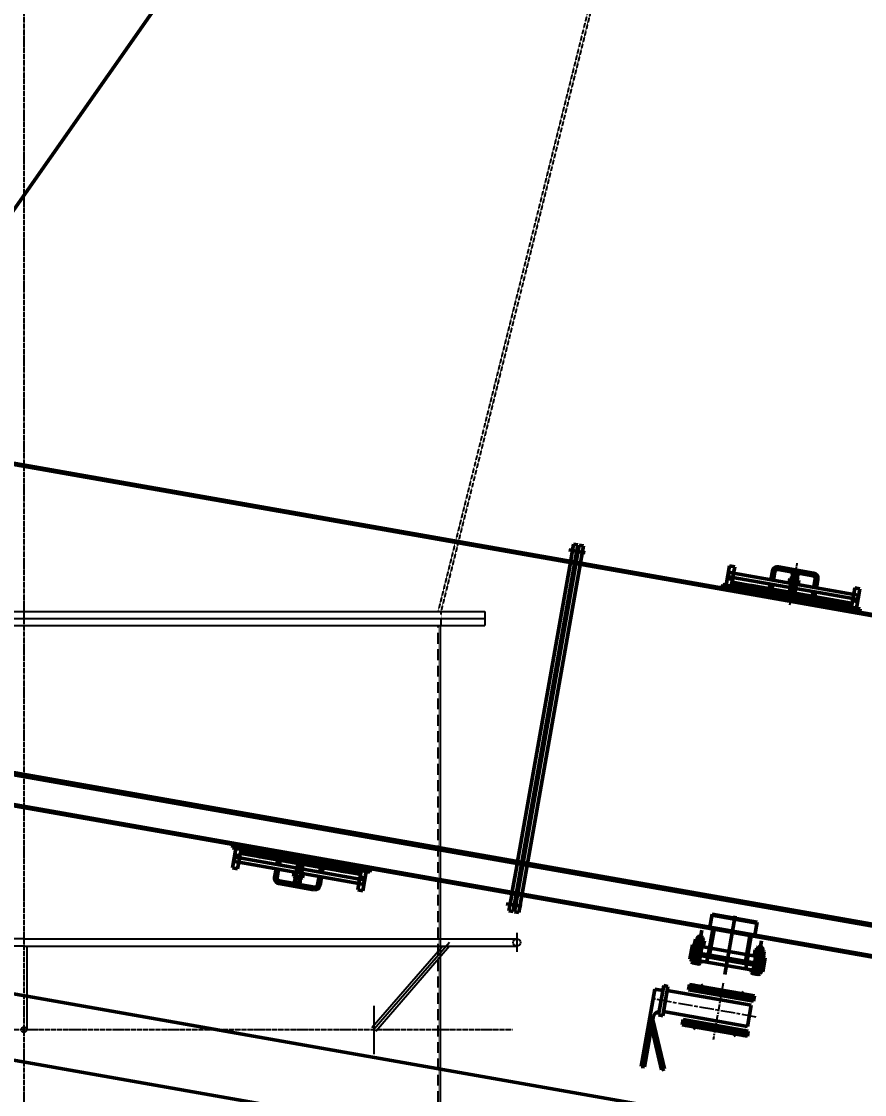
# Model space of a CAD drawing. Header units: millimetres. Extents: x -1263456 to 2767218, y -83310 to 50301.
# Drawn here: x 1090654 to 1092589, y -52704 to -50240 of the extents above; entities that cross this region are included whole.
import ezdxf

# ---------------------------------------------------------------- set-up
doc = ezdxf.new("R2010")
doc.units = ezdxf.units.MM
for name, pattern in [('AM_ISO08W050', [18, 12, -1.5, 3, -1.5]), ('AM_ISO08W050x2', [9, 6, -0.75, 1.5, -0.75]), ('AUSGEZOGEN', [0]), ('DASHED', [0.75, 0.5, -0.25]), ('DOT_CENTER', [14, 12, -1, 0, -1])]:
    doc.linetypes.add(name, pattern=pattern)
doc.layers.get('Defpoints').update_dxf_attribs({"linetype": 'AUSGEZOGEN'})
for name, color, linetype, lineweight in [('1', 2, 'Continuous', 25), ('AM_0', 7, 'Continuous', 50), ('AM_5', 3, 'Continuous', 25), ('AM_7', 4, 'AM_ISO08W050', 25)]:
    doc.layers.add(name, color=color, linetype=linetype, lineweight=lineweight)
doc.layers.add('2', color=7, linetype='Continuous')
doc.styles.get("Standard").update_dxf_attribs({"font": 'ISOCP.SHX', "width": 0.7})
doc.dimstyles.new('AM_ISO$0', dxfattribs={"dimtxt": 3.5, "dimasz": 3.5, "dimexe": 1, "dimexo": 1, "dimgap": 1.5, "dimtad": 1, "dimdsep": 46, "dimtxsty": 'Standard', "dimcen": 0, "dimclrd": 256, "dimclre": 256, "dimclrt": 2, "dimazin": 2, "dimtp": 0.1, "dimtm": 0.1, "dimtfac": 0.71, "dimtmove": 0, "dimatfit": 3, "dimfxl": 1, "dimlwd": -1, "dimlwe": -1, "dimarcsym": 1})

# ---------------------------------------------------------------- blocks, each defined once
blk = doc.blocks.new('*D240')
at = {"layer": 'AM_5', "transparency": 16777216}
for p, q in [((1090659.9, -46860.2), (1090659.9, -49419.7)), ((1096659.9, -70454.3), (1096659.9, -49269.7)), ((1090922.4, -49344.7), (1096397.4, -49344.7))]:
    blk.add_line(p, q, dxfattribs=at)
for points in [[(1090922.4, -49300.9), (1090922.4, -49388.4), (1090659.9, -49344.7)], [(1096397.4, -49300.9), (1096397.4, -49388.4), (1096659.9, -49344.7)]]:
    blk.add_solid(points, dxfattribs=at)
at = {"layer": 'Defpoints', "color": 0, "transparency": 16777216}
for p in [(1090659.9, -46785.2), (1096659.9, -49344.7), (1096659.9, -70529.3, 93.7)]:
    blk.add_point(p, dxfattribs=at)
at = {"layer": 'AM_5', "color": 2, "transparency": 16777216, "insert": (1093659.9, -49100.9), "char_height": 262.5, "attachment_point": 5, "bg_fill": 3, "box_fill_scale": 1.1, "bg_fill_color": 256, "bg_fill_true_color": 13158600, "bg_fill_transparency": 0}
blk.add_mtext('6000', dxfattribs=at)
blk = doc.blocks.new('A$C32cf119a')
at = {"layer": 'AM_0'}
for points in [[(-16.21, 33.93), (-16.21, 32.32), (-17.83, 32.32)], [(16.21, 33.93), (16.21, 32.32), (17.82, 32.32)], [(-16.21, -3.53), (-16.21, -1.92), (-17.83, -1.92)], [(16.21, -3.53), (16.21, -1.92), (17.82, -1.92)]]:
    blk.add_hatch(color=256, dxfattribs=at).paths.add_polyline_path(points)
for p, q in [((27.58, 32.32), (-27.59, 32.32)), ((-27.59, 32.32), (-27.59, 27.9)), ((27.58, 30.11), (-27.59, 30.11)), ((27.58, 27.9), (-27.59, 27.9)), ((-16.21, 33.93), (-17.83, 32.32)), ((-16.21, 32.32), (16.21, 32.32)), ((16.21, 33.93), (17.82, 32.32)), ((27.58, 32.32), (27.58, 27.9)), ((45.05, 27.63), (45.05, 2.77)), ((48.51, 27.63), (45.05, 27.63)), ((48.51, 27.63), (48.51, 2.77)), ((-26.18, 6.22), (-26.18, 24.18)), ((-26.18, 24.18), (45.05, 24.18)), ((55.41, 23.49), (48.51, 23.49)), ((55.41, -42.06), (55.41, 23.49)), ((27.58, 2.5), (-27.59, 2.5)), ((-27.59, -1.92), (-27.59, 2.5)), ((27.58, 0.29), (-27.59, 0.29)), ((-26.18, 6.22), (45.05, 6.22)), ((27.58, -1.92), (27.58, 2.5)), ((45.05, 2.77), (48.51, 2.77)), ((27.58, -1.92), (-27.59, -1.92)), ((-16.21, -3.53), (-17.83, -1.92)), ((16.21, -3.53), (17.82, -1.92)), ((52.65, -1.96), (35.83, -40.78)), ((52.65, -7.91), (38.28, -42.06)), ((52.65, -42.06), (52.65, -0.13)), ((35.83, -40.78), (38.28, -42.06)), ((52.65, -42.06), (55.41, -42.06))]:
    blk.add_line(p, q, dxfattribs=at)
blk.add_arc((44.68, -0.7), 7.99, 355.91061, 61.37463, dxfattribs=at)
at = {"layer": 'AM_7', "linetype": 'AM_ISO08W050x2'}
blk.add_line((0, 38.17), (0, -9.65), dxfattribs=at)
at = {"layer": 'AM_7'}
for p, q in [((-24.48, 33.64), (-24.48, 26.58)), ((24.47, 33.64), (24.47, 26.58)), ((-32.1, 15.2), (57.19, 15.2)), ((-24.48, 3.82), (-24.48, -3.24)), ((24.47, 3.82), (24.47, -3.24))]:
    blk.add_line(p, q, dxfattribs=at)
blk = doc.blocks.new('A$C52475731')
at = {"layer": 'AM_0'}
h = blk.add_hatch(dxfattribs=at)
h.set_pattern_fill('ANSI37', color=256, angle=-10, style=0)
h.set_pattern_definition([(35, (52877.7235, -85971.5623), (-1.82110519, 2.60080774), []), (125, (52877.7235, -85971.5623), (-2.60080774, -1.82110519), [])])
h.paths.add_polyline_path([(5561.6, 8148.9), (5561.1, 8146), (5573.9, 8143.7), (5574.4, 8146.7)])
h = blk.add_hatch(color=256, dxfattribs=at)
h.paths.add_polyline_path([(5599.1, 8142.3), (5594.1, 8143.2), (5593.3, 8138.3)])
h.paths.add_polyline_path([(5604, 8141.5), (5599.1, 8142.3), (5603.1, 8136.5)])
h = blk.add_hatch(color=256, dxfattribs=at)
h.paths.add_polyline_path([(5697.5, 8125), (5692.6, 8125.8), (5691.8, 8120.9)])
h.paths.add_polyline_path([(5702.5, 8124.1), (5697.5, 8125), (5701.6, 8119.2)])
h = blk.add_hatch(color=256, dxfattribs=at)
h.paths.add_polyline_path([(5796, 8107.6), (5801, 8106.7), (5800.1, 8101.8)])
h.paths.add_polyline_path([(5791.1, 8108.5), (5796, 8107.6), (5790.2, 8103.5)])
h = blk.add_hatch(dxfattribs=at)
h.set_pattern_fill('ANSI37', color=256, angle=-10, style=0)
h.set_pattern_definition([(125, (52014.6426, -85819.378), (2.60080774, 1.82110519), []), (35, (52014.6426, -85819.378), (1.82110519, -2.60080774), [])])
h.paths.add_polyline_path([(5832.9, 8098), (5833.5, 8101), (5820.7, 8103.3), (5820.1, 8100.3)])
h = blk.add_hatch(dxfattribs=at)
h.set_pattern_fill('ANSI37', color=256, angle=-2, style=0)
h.set_pattern_definition([(43, (-504764.32, -91541.364), (-2.165344793, 2.322048003), []), (133, (-504764.32, -91541.364), (-2.322048003, -2.165344793), [])])
h.paths.add_polyline_path([(4435.5, 7538.3), (4436, 7541.3), (4448.8, 7539), (4448.3, 7536)])
h = blk.add_hatch(color=256, dxfattribs=at)
h.paths.add_polyline_path([(4472.9, 7531.7), (4468, 7532.6), (4468.9, 7537.5)])
h.paths.add_polyline_path([(4477.8, 7530.8), (4472.9, 7531.7), (4478.7, 7535.8)])
h = blk.add_hatch(color=256, dxfattribs=at)
h.paths.add_polyline_path([(4571.4, 7514.3), (4566.5, 7515.2), (4567.4, 7520.1)])
h.paths.add_polyline_path([(4576.3, 7513.5), (4571.4, 7514.3), (4577.2, 7518.4)])
h = blk.add_hatch(color=256, dxfattribs=at)
h.paths.add_polyline_path([(4669.9, 7497), (4674.8, 7496.1), (4675.7, 7501)])
h.paths.add_polyline_path([(4665, 7497.8), (4669.9, 7497), (4665.8, 7502.8)])
h = blk.add_hatch(dxfattribs=at)
h.set_pattern_fill('ANSI37', color=256, angle=-2, style=0)
h.set_pattern_definition([(133, (-505640.1815, -91510.7783), (2.322048003, 2.165344793), []), (43, (-505640.1815, -91510.7783), (2.165344793, -2.322048003), [])])
h.paths.add_polyline_path([(4707.8, 7493.3), (4707.3, 7490.4), (4694.5, 7492.6), (4695, 7495.6)])
for p, q in [((2737.7, 8632.5, 0.1), (10907.7, 7191.9, 0.1)), ((2738.3, 8635.6, 0.1), (10908.3, 7195, 0.1)), ((5058.8, 7398.9, 0.1), (5207.2, 8240.9, 0.1)), ((5061.9, 7398.3, 0.1), (5210.3, 8240.3, 0.1)), ((5078.7, 7436.1, 0.1), (5220.2, 8238.6, 0.1)), ((5186.1, 8229.4, 0.1), (5212, 8224.8, 0.1)), ((5190.8, 8205.2, 0.1), (5197.4, 8242.6, 0.1)), ((5197.4, 8242.6, 0.1), (5207.2, 8240.9, 0.1)), ((5220.2, 8238.6, 0.1), (5210.3, 8240.3, 0.1)), ((5068, 7508.9, 0.1), (5190.8, 8205.2, 0.1)), ((5203.5, 8226.3, 0.1), (5224, 8222.7, 0.1)), ((5547.3, 8148.4, 0.1), (5555.2, 8192.7, 0.1)), ((5567, 8190.6, 0.1), (5555.2, 8192.7, 0.1)), ((5564.4, 8175.9, 0.1), (5567, 8190.6, 0.1)), ((5653.5, 8180.4, 0.1), (5650, 8160.8, 0.1)), ((5656.5, 8179.9, 0.1), (5653, 8160.2, 0.1)), ((5659.4, 8179.4, 0.1), (5656, 8159.7, 0.1)), ((5696.5, 8179, 0.1), (5666.4, 8184.3, 0.1)), ((5697, 8181.9, 0.1), (5666.9, 8187.2, 0.1)), ((5748.2, 8175.9, 0.1), (5667.4, 8190.2, 0.1)), ((5708.3, 8185.9, 0.1), (5695.1, 8111.1, 0.1)), ((5697.2, 8182.8, 0.1), (5696.2, 8177, 0.1)), ((5697.2, 8182.8, 0.1), (5700.2, 8183.9, 0.1)), ((5715.2, 8181.2, 0.1), (5700.2, 8183.9, 0.1)), ((5702.3, 8181.9, 0.1), (5701.3, 8176.1, 0.1)), ((5712.6, 8180.1, 0.1), (5711.5, 8174.3, 0.1)), ((5717.7, 8179.2, 0.1), (5715.2, 8181.2, 0.1)), ((5717.7, 8179.2, 0.1), (5716.6, 8173.4, 0.1)), ((5549.9, 8163.2, 0.1), (5561.8, 8161.1, 0.1)), ((5553.5, 8177.8, 0.1), (5551.8, 8167.9, 0.1)), ((5562.6, 8166, 0.1), (5551.8, 8167.9, 0.1)), ((5552.5, 8177.9, 0.1), (5564.4, 8175.9, 0.1)), ((5552.5, 8177.9, 0.1), (5564.4, 8175.9, 0.1)), ((5561.8, 8161.1, 0.1), (5559.2, 8146.3, 0.1)), ((5561.6, 8148.9, 0.1), (5562.7, 8154.8, 0.1)), ((5562.6, 8166, 0.1), (5561.8, 8161.1, 0.1)), ((5564.4, 8175.9, 0.1), (5562.6, 8166, 0.1)), ((5838.4, 8117.4, 0.1), (5562.6, 8166, 0.1)), ((5562.7, 8154.8, 0.1), (5594.2, 8149.3, 0.1)), ((5564.4, 8175.9, 0.1), (5840.1, 8127.2, 0.1)), ((5693.7, 8163.2, 0.1), (5692.1, 8154.1, 0.1)), ((5693.7, 8163.2, 0.1), (5695.2, 8163.7, 0.1)), ((5713, 8160.6, 0.1), (5695.2, 8163.7, 0.1)), ((5696.2, 8177, 0.1), (5700.5, 8176.2, 0.1)), ((5698.9, 8162.3, 0.1), (5697.3, 8153.2, 0.1)), ((5700.2, 8174.5, 0.1), (5698.2, 8163.2, 0.1)), ((5701.2, 8174.3, 0.1), (5699.3, 8163, 0.1)), ((5700.2, 8174.5, 0.1), (5700.5, 8176.2, 0.1)), ((5700.2, 8174.5, 0.1), (5712, 8172.4, 0.1)), ((5700.5, 8176.2, 0.1), (5712.3, 8174.1, 0.1)), ((5712.3, 8174.1, 0.1), (5700.5, 8176.2, 0.1)), ((5701.2, 8174.3, 0.1), (5700.5, 8176.2, 0.1)), ((5709.1, 8160.5, 0.1), (5707.5, 8151.4, 0.1)), ((5711, 8172.6, 0.1), (5709, 8161.3, 0.1)), ((5712, 8172.4, 0.1), (5710, 8161.1, 0.1)), ((5711, 8172.6, 0.1), (5712.3, 8174.1, 0.1)), ((5712, 8172.4, 0.1), (5712.3, 8174.1, 0.1)), ((5712.3, 8174.1, 0.1), (5716.6, 8173.4, 0.1)), ((5714.2, 8159.6, 0.1), (5712.6, 8150.5, 0.1)), ((5714.2, 8159.6, 0.1), (5713, 8160.6, 0.1)), ((5747.1, 8170, 0.1), (5717, 8175.3, 0.1)), ((5747.7, 8173, 0.1), (5717.5, 8178.3, 0.1)), ((5748.5, 8143.4, 0.1), (5752, 8163.1, 0.1)), ((5751.5, 8142.9, 0.1), (5755, 8162.6, 0.1)), ((5754.4, 8142.3, 0.1), (5757.9, 8162, 0.1)), ((5858.1, 8085.5, 0.1), (5533.1, 8142.8, 0.1)), ((5573.9, 8143.7, 0.1), (5559.2, 8146.3, 0.1)), ((5561.6, 8148.9, 0.1), (5561.1, 8146, 0.1)), ((5561.6, 8148.9, 0.1), (5574.4, 8146.7, 0.1)), ((5604, 8141.5, 0.1), (5561.6, 8148.9, 0.1)), ((5571.6, 8136, 0.1), (5571, 8132.9, 0.1)), ((5573.9, 8143.7, 0.1), (5572.5, 8135.8, 0.1)), ((5574.4, 8146.7, 0.1), (5573.9, 8143.7, 0.1)), ((5576.4, 8146.3, 0.1), (5575.5, 8141.4, 0.1)), ((5594.1, 8143.2, 0.1), (5593.3, 8138.3, 0.1)), ((5593.3, 8138.3, 0.1), (5599.1, 8142.3, 0.1)), ((5594.2, 8149.3, 0.1), (5595.2, 8149.1, 0.1)), ((5595.2, 8149.1, 0.1), (5605, 8147.4, 0.1)), ((5599.1, 8142.3, 0.1), (5603.1, 8136.5, 0.1)), ((5858.1, 8085.5, 0.1), (5602.1, 8130.6, 0.1)), ((5604, 8141.5, 0.1), (5603.1, 8136.5, 0.1)), ((5833.5, 8101, 0.1), (5604, 8141.5, 0.1)), ((5605, 8147.4, 0.1), (5606, 8147.2, 0.1)), ((5606, 8147.2, 0.1), (5834.5, 8106.9, 0.1)), ((5644.9, 8140.3, 0.1), (5645.4, 8140.2, 0.1)), ((5648.3, 8150.9, 0.1), (5646.4, 8140.1, 0.1)), ((5646.4, 8140.1, 0.1), (5652.3, 8139, 0.1)), ((5651.3, 8150.4, 0.1), (5648.8, 8136.6, 0.1)), ((5654.2, 8149.9, 0.1), (5652.3, 8139, 0.1)), ((5653.8, 8138.8, 0.1), (5653.3, 8138.9, 0.1)), ((5692.1, 8154.1, 0.1), (5693.4, 8153.1, 0.1)), ((5696.3, 8152.6, 0.1), (5692.9, 8133, 0.1)), ((5692.9, 8133, 0.1), (5704.7, 8130.9, 0.1)), ((5693.7, 8131.7, 0.1), (5692.9, 8133, 0.1)), ((5711.1, 8150, 0.1), (5693.4, 8153.1, 0.1)), ((5697.4, 8152.4, 0.1), (5693.7, 8131.7, 0.1)), ((5693.7, 8131.7, 0.1), (5703.4, 8130, 0.1)), ((5695.8, 8152.7, 0.1), (5694.1, 8142.8, 0.1)), ((5707.1, 8150.7, 0.1), (5703.4, 8130, 0.1)), ((5704.7, 8130.9, 0.1), (5703.4, 8130, 0.1)), ((5708.1, 8150.5, 0.1), (5704.7, 8130.9, 0.1)), ((5708.6, 8150.4, 0.1), (5706.9, 8140.6, 0.1)), ((5712.6, 8150.5, 0.1), (5711.1, 8150, 0.1)), ((5744.9, 8122.7, 0.1), (5746.8, 8133.5, 0.1)), ((5747.4, 8119.7, 0.1), (5749.7, 8133, 0.1)), ((5750.8, 8121.7, 0.1), (5752.7, 8132.5, 0.1)), ((5842.7, 8142, 0.1), (5854.5, 8139.9, 0.1)), ((5846.7, 8095.6, 0.1), (5854.5, 8139.9, 0.1)), ((5692.6, 8125.8, 0.1), (5691.8, 8120.9, 0.1)), ((5691.8, 8120.9, 0.1), (5697.5, 8125, 0.1)), ((5697.5, 8125, 0.1), (5701.6, 8119.2, 0.1)), ((5702.5, 8124.1, 0.1), (5701.6, 8119.2, 0.1)), ((5743.4, 8123, 0.1), (5743.9, 8122.9, 0.1)), ((5744.9, 8122.7, 0.1), (5750.8, 8121.7, 0.1)), ((5750.8, 8121.7, 0.1), (5744.9, 8122.7, 0.1)), ((5752.3, 8121.4, 0.1), (5751.8, 8121.5, 0.1)), ((5791.1, 8108.5, 0.1), (5790.2, 8103.5, 0.1)), ((5796, 8107.6, 0.1), (5790.2, 8103.5, 0.1)), ((5792.1, 8114.4, 0.1), (5791.2, 8114.5, 0.1)), ((5792.1, 8114.4, 0.1), (5791.2, 8114.5, 0.1)), ((5802, 8112.6, 0.1), (5792.1, 8114.4, 0.1)), ((5802, 8112.6, 0.1), (5792.1, 8114.4, 0.1)), ((5800.1, 8101.8, 0.1), (5796, 8107.6, 0.1)), ((5801, 8106.7, 0.1), (5800.1, 8101.8, 0.1)), ((5803, 8112.5, 0.1), (5802, 8112.6, 0.1)), ((5803, 8112.5, 0.1), (5802, 8112.6, 0.1)), ((5834.5, 8106.9, 0.1), (5833.5, 8101, 0.1)), ((5834.9, 8097.7, 0.1), (5837.5, 8112.5, 0.1)), ((5837.5, 8112.5, 0.1), (5838.4, 8117.4, 0.1)), ((5840.1, 8127.2, 0.1), (5838.4, 8117.4, 0.1)), ((5849.2, 8115.5, 0.1), (5838.4, 8117.4, 0.1)), ((5840.1, 8127.2, 0.1), (5851.9, 8125.2, 0.1)), ((5850.9, 8125.3, 0.1), (5849.2, 8115.5, 0.1)), ((5817.8, 8098.7, 0.1), (5818.7, 8103.6, 0.1)), ((5820.1, 8100.3, 0.1), (5818.7, 8092.4, 0.1)), ((5819.7, 8092.2, 0.1), (5819.2, 8089.1, 0.1)), ((5820.7, 8103.3, 0.1), (5820.1, 8100.3, 0.1)), ((5854.6, 8094.2, 0.1), (5820.1, 8100.3, 0.1)), ((5833.5, 8101, 0.1), (5820.7, 8103.3, 0.1)), ((5833.5, 8101, 0.1), (5832.9, 8098, 0.1)), ((5853.2, 8086.3, 0.1), (5854.6, 8094.2, 0.1)), ((10785.8, 6500.7, 0.1), (2615.8, 7941.3, 0.1)), ((10786.7, 6505.6, 0.1), (2616.7, 7946.2, 0.1)), ((10875.4, 5982.3, 0.1), (0, 7899.9, 0.1)), ((2604.2, 7875.6, 0.1), (10774.3, 6435, 0.1)), ((10631.6, 5873, 0.1), (3.4, 7747, 0.1)), ((3494.7, 7715.4, 0.1), (10773.7, 6431.9, 0.1)), ((4735.8, 7496.5, 0.1), (4410.8, 7553.8, 0.1)), ((4422.2, 7543.7, 0.1), (4414.4, 7499.4, 0.1)), ((4431.4, 7526.8, 0.1), (4434.1, 7541.6, 0.1)), ((4448.8, 7539, 0.1), (4434.1, 7541.6, 0.1)), ((4435.5, 7538.3, 0.1), (4436, 7541.3, 0.1)), ((4448.3, 7536, 0.1), (4448.8, 7539, 0.1)), ((4448.8, 7539, 0.1), (4450.2, 7546.9, 0.1)), ((4449.2, 7547, 0.1), (4449.8, 7550.1, 0.1)), ((4449.2, 7547, 0.1), (4449.8, 7550.1, 0.1)), ((4450.3, 7535.7, 0.1), (4451.1, 7540.6, 0.1)), ((4479.8, 7541.7, 0.1), (4469.9, 7543.4, 0.1)), ((4479.8, 7541.7, 0.1), (4469.9, 7543.4, 0.1)), ((4735.8, 7496.5, 0.1), (4479.8, 7541.7, 0.1)), ((4735.8, 7496.5, 0.1), (4479.8, 7541.7, 0.1)), ((4417, 7514.1, 0.1), (4428.8, 7512.1, 0.1)), ((4417, 7514.1, 0.1), (4428.8, 7512.1, 0.1)), ((4418, 7514, 0.1), (4419.7, 7523.8, 0.1)), ((4419.6, 7528.9, 0.1), (4431.4, 7526.8, 0.1)), ((4430.6, 7521.9, 0.1), (4419.7, 7523.8, 0.1)), ((4428.8, 7512.1, 0.1), (4430.6, 7521.9, 0.1)), ((4430.6, 7521.9, 0.1), (4431.4, 7526.8, 0.1)), ((4706.3, 7473.3, 0.1), (4430.6, 7521.9, 0.1)), ((4435.5, 7538.3, 0.1), (4434.5, 7532.4, 0.1)), ((4434.5, 7532.4, 0.1), (4466, 7526.8, 0.1)), ((4435.5, 7538.3, 0.1), (4448.3, 7536, 0.1)), ((4477.8, 7530.8, 0.1), (4435.5, 7538.3, 0.1)), ((4466, 7526.8, 0.1), (4467, 7526.7, 0.1)), ((4467, 7526.7, 0.1), (4476.8, 7524.9, 0.1)), ((4468, 7532.6, 0.1), (4468.9, 7537.5, 0.1)), ((4468.9, 7537.5, 0.1), (4472.9, 7531.7, 0.1)), ((4472.9, 7531.7, 0.1), (4478.7, 7535.8, 0.1)), ((4476.8, 7524.9, 0.1), (4477.8, 7524.7, 0.1)), ((4477.8, 7530.8, 0.1), (4478.7, 7535.8, 0.1)), ((4707.3, 7490.4, 0.1), (4477.8, 7530.8, 0.1)), ((4477.8, 7524.7, 0.1), (4706.3, 7484.5, 0.1)), ((4516.3, 7506.8, 0.1), (4518.2, 7517.6, 0.1)), ((4516.7, 7517.9, 0.1), (4517.2, 7517.8, 0.1)), ((4518.2, 7517.6, 0.1), (4524.1, 7516.6, 0.1)), ((4519.2, 7506.3, 0.1), (4521.6, 7520, 0.1)), ((4522.2, 7505.8, 0.1), (4524.1, 7516.6, 0.1)), ((4525.6, 7516.3, 0.1), (4525.1, 7516.4, 0.1)), ((4566.5, 7515.2, 0.1), (4567.4, 7520.1, 0.1)), ((4567.4, 7520.1, 0.1), (4571.4, 7514.3, 0.1)), ((4571.4, 7514.3, 0.1), (4577.2, 7518.4, 0.1)), ((4576.3, 7513.5, 0.1), (4577.2, 7518.4, 0.1)), ((4426.2, 7497.3, 0.1), (4414.4, 7499.4, 0.1)), ((4428.8, 7512.1, 0.1), (4426.2, 7497.3, 0.1)), ((4428.8, 7512.1, 0.1), (4704.6, 7463.4, 0.1)), ((4511.1, 7477.3, 0.1), (4514.5, 7496.9, 0.1)), ((4514, 7476.7, 0.1), (4517.5, 7496.4, 0.1)), ((4517, 7476.2, 0.1), (4520.4, 7495.9, 0.1)), ((4560.3, 7488.9, 0.1), (4562.1, 7498.7, 0.1)), ((4560.8, 7488.8, 0.1), (4564.3, 7508.4, 0.1)), ((4561.9, 7488.6, 0.1), (4565.5, 7509.3, 0.1)), ((4565.5, 7509.3, 0.1), (4564.3, 7508.4, 0.1)), ((4564.3, 7508.4, 0.1), (4576.1, 7506.3, 0.1)), ((4565.5, 7509.3, 0.1), (4575.2, 7507.6, 0.1)), ((4571.6, 7486.9, 0.1), (4575.2, 7507.6, 0.1)), ((4572.6, 7486.7, 0.1), (4576.1, 7506.3, 0.1)), ((4573.1, 7486.6, 0.1), (4574.9, 7496.5, 0.1)), ((4576.1, 7506.3, 0.1), (4575.2, 7507.6, 0.1)), ((4616.7, 7500.3, 0.1), (4614.7, 7489.4, 0.1)), ((4615.2, 7500.5, 0.1), (4615.7, 7500.4, 0.1)), ((4616.7, 7500.3, 0.1), (4622.6, 7499.2, 0.1)), ((4622.6, 7499.2, 0.1), (4616.7, 7500.3, 0.1)), ((4620, 7502.2, 0.1), (4617.7, 7488.9, 0.1)), ((4622.6, 7499.2, 0.1), (4620.6, 7488.4, 0.1)), ((4624, 7499, 0.1), (4623.5, 7499, 0.1)), ((4663.9, 7491.9, 0.1), (4662.9, 7492.1, 0.1)), ((4663.9, 7491.9, 0.1), (4662.9, 7492.1, 0.1)), ((4673.8, 7490.2, 0.1), (4663.9, 7491.9, 0.1)), ((4673.8, 7490.2, 0.1), (4663.9, 7491.9, 0.1)), ((4665, 7497.8, 0.1), (4665.8, 7502.8, 0.1)), ((4669.9, 7497, 0.1), (4665.8, 7502.8, 0.1)), ((4675.7, 7501, 0.1), (4669.9, 7497, 0.1)), ((4674.8, 7490, 0.1), (4673.8, 7490.2, 0.1)), ((4674.8, 7490, 0.1), (4673.8, 7490.2, 0.1)), ((4674.8, 7496.1, 0.1), (4675.7, 7501, 0.1)), ((4693.4, 7497.9, 0.1), (4692.5, 7493, 0.1)), ((4694.5, 7492.6, 0.1), (4695, 7495.6, 0.1)), ((4707.3, 7490.4, 0.1), (4694.5, 7492.6, 0.1)), ((4695, 7495.6, 0.1), (4696.4, 7503.5, 0.1)), ((4729.5, 7489.5, 0.1), (4695, 7495.6, 0.1)), ((4697.4, 7503.3, 0.1), (4697.9, 7506.4, 0.1)), ((4697.4, 7503.3, 0.1), (4697.9, 7506.3, 0.1)), ((4706.3, 7484.5, 0.1), (4707.3, 7490.4, 0.1)), ((4709.8, 7493, 0.1), (4707.2, 7478.2, 0.1)), ((4707.3, 7490.4, 0.1), (4707.8, 7493.3, 0.1)), ((4721.6, 7490.9, 0.1), (4713.8, 7446.6, 0.1)), ((4730.9, 7497.4, 0.1), (4729.5, 7489.5, 0.1)), ((5055.9, 7440.1, 0.1), (5068.5, 7511.8, 0.1)), ((4551.4, 7461, 0.1), (4521.3, 7466.3, 0.1)), ((4552, 7463.9, 0.1), (4521.8, 7469.3, 0.1)), ((4551.3, 7460.1, 0.1), (4552.3, 7465.9, 0.1)), ((4552.3, 7465.9, 0.1), (4556.6, 7465.2, 0.1)), ((4554.7, 7479.7, 0.1), (4556.3, 7488.8, 0.1)), ((4554.7, 7479.7, 0.1), (4556, 7478.7, 0.1)), ((4573.7, 7475.5, 0.1), (4556, 7478.7, 0.1)), ((4556.3, 7488.8, 0.1), (4557.9, 7489.3, 0.1)), ((4556.4, 7459.2, 0.1), (4557.4, 7465, 0.1)), ((4556.9, 7466.9, 0.1), (4556.6, 7465.2, 0.1)), ((4558, 7466.7, 0.1), (4556.6, 7465.2, 0.1)), ((4556.6, 7465.2, 0.1), (4568.5, 7463.1, 0.1)), ((4568.5, 7463.1, 0.1), (4556.6, 7465.2, 0.1)), ((4556.9, 7466.9, 0.1), (4558.9, 7478.1, 0.1)), ((4556.9, 7466.9, 0.1), (4568.8, 7464.8, 0.1)), ((4575.6, 7486.2, 0.1), (4557.9, 7489.3, 0.1)), ((4558, 7466.7, 0.1), (4560, 7478, 0.1)), ((4559.9, 7478.8, 0.1), (4561.5, 7487.9, 0.1)), ((4567.7, 7465, 0.1), (4569.7, 7476.3, 0.1)), ((4567.7, 7465, 0.1), (4568.5, 7463.1, 0.1)), ((4568.8, 7464.8, 0.1), (4568.5, 7463.1, 0.1)), ((4568.8, 7464.8, 0.1), (4570.8, 7476.1, 0.1)), ((4570.1, 7477, 0.1), (4571.7, 7486, 0.1)), ((4575.2, 7476.1, 0.1), (4573.7, 7475.5, 0.1)), ((4575.2, 7476.1, 0.1), (4576.8, 7485.1, 0.1)), ((4576.8, 7485.1, 0.1), (4575.6, 7486.2, 0.1)), ((4613, 7479.6, 0.1), (4609.5, 7459.9, 0.1)), ((4616, 7479.1, 0.1), (4612.5, 7459.4, 0.1)), ((4618.9, 7478.5, 0.1), (4615.4, 7458.8, 0.1)), ((4704.6, 7463.4, 0.1), (4706.3, 7473.3, 0.1)), ((4707.2, 7478.2, 0.1), (4706.3, 7473.3, 0.1)), ((4717.2, 7471.4, 0.1), (4706.3, 7473.3, 0.1)), ((4715.4, 7461.5, 0.1), (4717.2, 7471.4, 0.1)), ((4601.5, 7449.1, 0.1), (4520.8, 7463.3, 0.1)), ((4551.3, 7460.1, 0.1), (4553.7, 7458.1, 0.1)), ((4568.8, 7455.4, 0.1), (4553.7, 7458.1, 0.1)), ((4566.6, 7457.4, 0.1), (4567.7, 7463.2, 0.1)), ((4568.5, 7463.1, 0.1), (4572.8, 7462.3, 0.1)), ((4571.8, 7456.5, 0.1), (4568.8, 7455.4, 0.1)), ((4571.8, 7456.5, 0.1), (4572.8, 7462.3, 0.1)), ((4602.1, 7452.1, 0.1), (4571.9, 7457.4, 0.1)), ((4602.6, 7455, 0.1), (4572.4, 7460.3, 0.1)), ((4702, 7448.7, 0.1), (4713.8, 7446.6, 0.1)), ((4704.6, 7463.4, 0.1), (4716.4, 7461.3, 0.1)), ((5042.9, 7417, 0.1), (5068.7, 7412.5, 0.1)), ((5048.9, 7400.6, 0.1), (5055.4, 7437.2, 0.1)), ((5071.7, 7396.6, 0.1), (5078.7, 7436.1, 0.1)), ((5048.9, 7400.6, 0.1), (5058.8, 7398.9, 0.1)), ((5059.8, 7414.1, 0.1), (5078.6, 7410.7, 0.1)), ((5071.7, 7396.6, 0.1), (5061.9, 7398.3, 0.1)), ((5510, 7363.1, 0.1), (5515.2, 7392.6, 0.1)), ((5515.2, 7392.6, 0.1), (5618.4, 7374.4, 0.1)), ((5514.9, 7390.7, 0.1), (5618.1, 7372.5, 0.1)), ((5567.8, 7389.2, 0.1), (5544, 7254.2, 0.1)), ((5613.2, 7344.9, 0.1), (5618.4, 7374.4, 0.1)), ((5477, 7276, 0.1), (5491.2, 7356.1, 0.1)), ((5482.4, 7335, 0.1), (5483.7, 7342.2, 0.1)), ((5482.5, 7341.3, 0.1), (5483.7, 7342.2, 0.1)), ((5493.4, 7340.5, 0.1), (5483.7, 7342.2, 0.1)), ((5509.4, 7299.1, 0.1), (5520.4, 7361.3, 0.1)), ((5517, 7358.8, 0.1), (5509.4, 7315.3, 0.1)), ((5516.6, 7361.9, 0.1), (5516, 7358.9, 0.1)), ((5517.5, 7361.8, 0.1), (5517.1, 7359.3, 0.1)), ((5591.9, 7284.5, 0.1), (5602.8, 7346.7, 0.1)), ((5605.1, 7343.2, 0.1), (5597.5, 7299.8, 0.1)), ((5605.7, 7346.2, 0.1), (5605.2, 7343.4, 0.1)), ((5606.7, 7346.1, 0.1), (5606.1, 7343.1, 0.1)), ((5470, 7322.3, 0.1), (5464.2, 7289.8, 0.1)), ((5470, 7322.3, 0.1), (5553.4, 7307.6, 0.1)), ((5472.1, 7288.4, 0.1), (5477.8, 7320.9, 0.1)), ((5473.2, 7323.6, 0.1), (5472.9, 7321.8, 0.1)), ((5472.9, 7321.8, 0.1), (5478.8, 7320.7, 0.1)), ((5473.2, 7323.6, 0.1), (5473.9, 7324.1, 0.1)), ((5479.2, 7322.6, 0.1), (5473.2, 7323.6, 0.1)), ((5473.4, 7289.9, 0.1), (5479.3, 7323.2, 0.1)), ((5476.3, 7323.7, 0.1), (5473.9, 7324.1, 0.1)), ((5474.5, 7289.8, 0.1), (5480.3, 7323, 0.1)), ((5475.1, 7324.7, 0.1), (5476.9, 7335.2, 0.1)), ((5475.1, 7324.7, 0.1), (5476.3, 7323.7, 0.1)), ((5494, 7320.6, 0.1), (5476.3, 7323.7, 0.1)), ((5476.9, 7335.2, 0.1), (5478.4, 7335.7, 0.1)), ((5496.1, 7332.6, 0.1), (5478.4, 7335.7, 0.1)), ((5480.2, 7323.8, 0.1), (5482, 7334.3, 0.1)), ((5481.4, 7335.2, 0.1), (5482.5, 7341.3, 0.1)), ((5494.3, 7339.2, 0.1), (5482.5, 7341.3, 0.1)), ((5484.2, 7288, 0.1), (5490, 7321.3, 0.1)), ((5485.2, 7287.9, 0.1), (5491.1, 7321.1, 0.1)), ((5485.9, 7286, 0.1), (5491.6, 7318.5, 0.1)), ((5492.4, 7336.1, 0.1), (5486.8, 7304.1, 0.1)), ((5490.4, 7322, 0.1), (5492.3, 7332.5, 0.1)), ((5490.6, 7318.6, 0.1), (5496.5, 7317.6, 0.1)), ((5496.9, 7319.5, 0.1), (5491, 7320.5, 0.1)), ((5492.1, 7333.3, 0.1), (5493.4, 7340.5, 0.1)), ((5493.2, 7333.1, 0.1), (5494.3, 7339.2, 0.1)), ((5493.4, 7340.5, 0.1), (5494.3, 7339.2, 0.1)), ((5495.5, 7321.1, 0.1), (5494, 7320.6, 0.1)), ((5496.4, 7320.2, 0.1), (5494, 7320.6, 0.1)), ((5495.5, 7321.1, 0.1), (5497.4, 7331.6, 0.1)), ((5497.4, 7331.6, 0.1), (5496.1, 7332.6, 0.1)), ((5496.9, 7319.5, 0.1), (5496.4, 7320.2, 0.1)), ((5496.5, 7317.6, 0.1), (5496.9, 7319.5, 0.1)), ((5614.4, 7251.7, 0.1), (5628.5, 7331.9, 0.1)), ((5618.8, 7311, 0.1), (5619.8, 7317.1, 0.1)), ((5619.8, 7310.8, 0.1), (5621.1, 7318, 0.1)), ((5621.1, 7318, 0.1), (5619.8, 7317.1, 0.1)), ((5619.8, 7317.1, 0.1), (5631.7, 7315, 0.1)), ((5619.9, 7283.1, 0.1), (5627.3, 7324.7, 0.1)), ((5621.1, 7318, 0.1), (5630.8, 7316.3, 0.1)), ((5466.3, 7301.6, 0.1), (5474.2, 7300.2, 0.1)), ((5467.2, 7306.5, 0.1), (5475.1, 7305.1, 0.1)), ((5488, 7297.8, 0.1), (5549.8, 7286.9, 0.1)), ((5488.8, 7302.7, 0.1), (5550.6, 7291.8, 0.1)), ((5509, 7315.4, 0.1), (5503.2, 7282.9, 0.1)), ((5509.4, 7315.3, 0.1), (5506.6, 7299.6, 0.1)), ((5636.9, 7292.9, 0.1), (5553.4, 7307.6, 0.1)), ((5597.9, 7299.7, 0.1), (5592.2, 7267.2, 0.1)), ((5597.5, 7299.8, 0.1), (5594.7, 7284, 0.1)), ((5609.5, 7264.2, 0.1), (5615.2, 7296.7, 0.1)), ((5610.3, 7297.5, 0.1), (5610.6, 7299.4, 0.1)), ((5616.2, 7296.5, 0.1), (5610.3, 7297.5, 0.1)), ((5610.6, 7299.4, 0.1), (5611.3, 7299.9, 0.1)), ((5610.6, 7299.4, 0.1), (5616.5, 7298.4, 0.1)), ((5610.8, 7265.7, 0.1), (5616.6, 7299, 0.1)), ((5611.3, 7299.9, 0.1), (5613.7, 7299.5, 0.1)), ((5611.8, 7265.5, 0.1), (5617.7, 7298.8, 0.1)), ((5612.4, 7300.5, 0.1), (5614.3, 7310.9, 0.1)), ((5612.4, 7300.5, 0.1), (5613.7, 7299.5, 0.1)), ((5613.7, 7299.5, 0.1), (5631.4, 7296.4, 0.1)), ((5614.3, 7310.9, 0.1), (5615.8, 7311.5, 0.1)), ((5620.5, 7313.5, 0.1), (5614.8, 7281.5, 0.1)), ((5615.8, 7311.5, 0.1), (5633.5, 7308.4, 0.1)), ((5617.6, 7299.6, 0.1), (5619.4, 7310, 0.1)), ((5621.5, 7263.8, 0.1), (5627.4, 7297.1, 0.1)), ((5622.6, 7263.6, 0.1), (5628.5, 7296.9, 0.1)), ((5623.3, 7261.7, 0.1), (5629, 7294.2, 0.1)), ((5627.8, 7297.8, 0.1), (5629.6, 7308.2, 0.1)), ((5633.9, 7293.4, 0.1), (5628, 7294.4, 0.1)), ((5628.4, 7296.3, 0.1), (5634.3, 7295.2, 0.1)), ((5629.5, 7309.1, 0.1), (5630.8, 7316.3, 0.1)), ((5630.6, 7308.9, 0.1), (5631.7, 7315, 0.1)), ((5631.7, 7315, 0.1), (5630.8, 7316.3, 0.1)), ((5636.9, 7292.9, 0.1), (5631.2, 7260.4, 0.1)), ((5632.9, 7296.9, 0.1), (5631.4, 7296.4, 0.1)), ((5631.4, 7296.4, 0.1), (5633.8, 7295.9, 0.1)), ((5632.9, 7296.9, 0.1), (5634.8, 7307.3, 0.1)), ((5634.8, 7307.3, 0.1), (5633.5, 7308.4, 0.1)), ((5634.3, 7295.2, 0.1), (5633.8, 7295.9, 0.1)), ((5634.3, 7295.2, 0.1), (5633.9, 7293.4, 0.1)), ((5464.2, 7289.8, 0.1), (5547.7, 7275.1, 0.1)), ((5467.7, 7283.2, 0.1), (5468.8, 7289, 0.1)), ((5467.7, 7283.2, 0.1), (5470.2, 7281.1, 0.1)), ((5473.1, 7288.2, 0.1), (5468.8, 7289, 0.1)), ((5470.2, 7281.1, 0.1), (5485.2, 7278.5, 0.1)), ((5472.9, 7282.3, 0.1), (5473.9, 7288.1, 0.1)), ((5473.4, 7289.9, 0.1), (5473.1, 7288.2, 0.1)), ((5474.5, 7289.8, 0.1), (5473.1, 7288.2, 0.1)), ((5484.9, 7286.1, 0.1), (5473.1, 7288.2, 0.1)), ((5473.1, 7288.2, 0.1), (5484.9, 7286.1, 0.1)), ((5485.2, 7287.9, 0.1), (5473.4, 7289.9, 0.1)), ((5483.1, 7280.5, 0.1), (5484.1, 7286.3, 0.1)), ((5484.2, 7288, 0.1), (5484.9, 7286.1, 0.1)), ((5485.2, 7287.9, 0.1), (5484.9, 7286.1, 0.1)), ((5489.2, 7285.4, 0.1), (5484.9, 7286.1, 0.1)), ((5488.2, 7279.6, 0.1), (5485.2, 7278.5, 0.1)), ((5488.2, 7279.6, 0.1), (5489.2, 7285.4, 0.1)), ((5631.2, 7260.4, 0.1), (5547.7, 7275.1, 0.1)), ((5611.6, 7276, 0.1), (5549.8, 7286.9, 0.1)), ((5612.4, 7280.9, 0.1), (5550.6, 7291.8, 0.1)), ((5611.8, 7262.5, 0.1), (5632.1, 7276.7, 0.1)), ((5614.8, 7279.7, 0.1), (5629, 7259.5, 0.1)), ((5633.2, 7272.2, 0.1), (5625.4, 7273.6, 0.1)), ((5634.1, 7277.1, 0.1), (5626.2, 7278.5, 0.1)), ((5605.1, 7258.9, 0.1), (5606.1, 7264.8, 0.1)), ((5605.1, 7258.9, 0.1), (5607.5, 7256.9, 0.1)), ((5606.1, 7264.8, 0.1), (5610.5, 7264, 0.1)), ((5606.1, 7264.8, 0.1), (5610.5, 7264, 0.1)), ((5622.6, 7254.2, 0.1), (5607.5, 7256.9, 0.1)), ((5610.2, 7258, 0.1), (5611.3, 7263.9, 0.1)), ((5610.8, 7265.7, 0.1), (5610.5, 7264, 0.1)), ((5611.8, 7265.5, 0.1), (5610.5, 7264, 0.1)), ((5610.5, 7264, 0.1), (5622.3, 7261.9, 0.1)), ((5622.3, 7261.9, 0.1), (5610.5, 7264, 0.1)), ((5610.5, 7264, 0.1), (5622.3, 7261.9, 0.1)), ((5622.3, 7261.9, 0.1), (5610.5, 7264, 0.1)), ((5610.8, 7265.7, 0.1), (5622.6, 7263.6, 0.1)), ((5620.5, 7256.2, 0.1), (5621.5, 7262.1, 0.1)), ((5621.5, 7263.8, 0.1), (5622.3, 7261.9, 0.1)), ((5622.6, 7263.6, 0.1), (5622.3, 7261.9, 0.1)), ((5622.3, 7261.9, 0.1), (5626.6, 7261.2, 0.1)), ((5622.3, 7261.9, 0.1), (5626.6, 7261.2, 0.1)), ((5625.6, 7255.3, 0.1), (5622.6, 7254.2, 0.1)), ((5625.6, 7255.3, 0.1), (5626.6, 7261.2, 0.1))]:
    blk.add_line(p, q, dxfattribs=at)
at = {"layer": 'AM_0', "elevation": 0.1}
for points in [[(5592.2, 8132.4), (5538.1, 8141.9), (5539.5, 8149.8)], [(5539.5, 8149.8), (5559.2, 8146.3)], [(5574.4, 8146.7), (5594.1, 8143.2)], [(5575.5, 8141.4), (5817.8, 8098.7)], [(5602.1, 8130.6), (5592.2, 8132.4)], [(5853.2, 8086.3), (5602.1, 8130.6)], [(5604, 8141.5), (5833.5, 8101)], [(5695.6, 8142.6), (5694.6, 8142.7)], [(5705.4, 8140.8), (5695.6, 8142.6)], [(5706.4, 8140.7), (5705.4, 8140.8)], [(5840.1, 8127.2), (5842.7, 8142)], [(5837.5, 8112.5), (5849.3, 8110.4)], [(5840.1, 8127.2), (5851.9, 8125.2)], [(4469.9, 7543.4), (4415.7, 7553), (4414.4, 7545.1)], [(4414.4, 7545.1), (4434.1, 7541.6)], [(4451.1, 7540.6), (4693.4, 7497.9)], [(4479.8, 7541.7), (4469.9, 7543.4)], [(4730.9, 7497.4), (4479.8, 7541.7)], [(4448.3, 7536), (4468, 7532.6)], [(4477.8, 7530.8), (4707.3, 7490.4)], [(4563.5, 7498.5), (4562.5, 7498.6)], [(4573.4, 7496.7), (4563.5, 7498.5)], [(4574.4, 7496.6), (4573.4, 7496.7)], [(4707.2, 7478.2), (4719, 7476.1)], [(4704.6, 7463.4), (4702, 7448.7)], [(4704.6, 7463.4), (4716.4, 7461.3)]]:
    blk.add_lwpolyline(points, dxfattribs=at)
at = {"layer": 'AM_0'}
blk.add_circle((5621.9, 7269.6, 0.1), 8.75, dxfattribs=at)
for centre, radius, start, end in [((5665.3, 8178.4, 0.1), 12, 80, 170), ((5665.3, 8178.4, 0.1), 9, 80, 170), ((5665.3, 8178.4, 0.1), 6, 80, 170), ((5699.1, 8178.6, 0.1), 4.59, 45.5531, 105.5531), ((5704.6, 8164.9, 0.1), 17.2, 62.3875, 97.6125), ((5714.5, 8175.9, 0.1), 4.59, 54.4469, 114.4469), ((5695.6, 8159, 0.1), 4.6, 45.5615, 105.5615), ((5701.1, 8145.3, 0.1), 17.2, 62.383, 97.617), ((5711, 8156.3, 0.1), 4.6, 54.4385, 114.4385), ((5746.1, 8164.1, 0.1), 6, 350, 80), ((5746.1, 8164.1, 0.1), 9, 350, 80), ((5746.1, 8164.1, 0.1), 12, 350, 80), ((5695.4, 8157.4, 0.1), 4.6, 234.4385, 294.4385), ((5705.2, 8168.5, 0.1), 17.2, 242.383, 277.617), ((5710.7, 8154.7, 0.1), 4.6, 225.5615, 285.5615), ((4522.9, 7475.2, 0.1), 12, 170, 260), ((4522.9, 7475.2, 0.1), 9, 170, 260), ((4522.9, 7475.2, 0.1), 6, 170, 260), ((4558, 7483, 0.1), 4.6, 234.4385, 294.4385), ((4558.2, 7484.6, 0.1), 4.6, 45.5615, 105.5615), ((4567.8, 7494, 0.1), 17.2, 242.383, 277.617), ((4563.7, 7470.8, 0.1), 17.2, 62.383, 97.617), ((4573.3, 7480.3, 0.1), 4.6, 225.5615, 285.5615), ((4573.6, 7481.9, 0.1), 4.6, 54.4385, 114.4385), ((4554.5, 7463.4, 0.1), 4.59, 234.4469, 294.4469), ((4564.4, 7474.4, 0.1), 17.2, 242.3875, 277.6125), ((4569.9, 7460.7, 0.1), 4.59, 225.5531, 285.5531), ((4603.6, 7460.9, 0.1), 12, 260, 350), ((4603.6, 7460.9, 0.1), 9, 260, 350), ((4603.6, 7460.9, 0.1), 6, 260, 350), ((5615.7, 7303.8, 0.1), 4.6, 234.4385, 294.4385), ((5616.2, 7306.8, 0.1), 4.6, 45.5615, 105.5615), ((5625.5, 7314.8, 0.1), 17.2, 242.383, 277.617), ((5621.7, 7293, 0.1), 17.2, 62.383, 97.617), ((5631, 7301.1, 0.1), 4.6, 225.5615, 285.5615), ((5631.5, 7304.1, 0.1), 4.6, 54.4385, 114.4385)]:
    blk.add_arc(centre, radius, start, end, dxfattribs=at)
at = {"layer": 'AM_0', "extrusion": (0, 0, -1)}
for centre, radius, start, end in [((-5478.3, 7328, -0.1), 4.6, 245.5615, 305.5615), ((-5478.8, 7331, -0.1), 4.6, 74.4385, 134.4385), ((-5488.1, 7339.1, -0.1), 17.2, 262.383, 297.617), ((-5484.3, 7317.2, -0.1), 17.2, 82.383, 117.617), ((-5493.6, 7325.3, -0.1), 4.6, 254.4385, 314.4385), ((-5494.2, 7328.3, -0.1), 4.6, 65.5615, 125.5615), ((-5471, 7286.4, -0.1), 4.59, 245.5531, 305.5531), ((-5480.8, 7297.5, -0.1), 17.2, 262.3875, 297.6125), ((-5486.3, 7283.7, -0.1), 4.59, 254.4469, 314.4469), ((-5608.3, 7262.2, -0.1), 4.59, 245.5531, 305.5531), ((-5618.2, 7273.3, -0.1), 17.2, 262.3875, 297.6125), ((-5623.7, 7259.5, -0.1), 4.59, 254.4469, 314.4469)]:
    blk.add_arc(centre, radius, start, end, dxfattribs=at)
at = {"layer": 'AM_0'}
for points in [[(5190.4, 8203.2, 0.1), (5187.5, 8203.7, 0.1), (5191, 8206.2, 0.1)], [(5213.2, 8199.2, 0.1), (5216.2, 8198.7, 0.1), (5213.7, 8202.1, 0.1)], [(5538.1, 8141.9, 0.1), (5538.9, 8146.8, 0.1), (5533.1, 8142.8, 0.1)], [(5547.3, 8148.4, 0.1), (5548.2, 8153.3, 0.1), (5542.4, 8149.3, 0.1)], [(5646.4, 8140.1, 0.1), (5644.4, 8140.4, 0.1), (5646.7, 8142, 0.1)], [(5652.3, 8139, 0.1), (5654.3, 8138.7, 0.1), (5652.7, 8141, 0.1)], [(5744.9, 8122.7, 0.1), (5742.9, 8123.1, 0.1), (5745.2, 8124.7, 0.1)], [(5750.8, 8121.7, 0.1), (5752.8, 8121.3, 0.1), (5751.1, 8123.6, 0.1)], [(5846.7, 8095.6, 0.1), (5847.6, 8100.5, 0.1), (5851.6, 8094.7, 0.1)], [(5853.2, 8086.3, 0.1), (5858.1, 8085.5, 0.1), (5854.1, 8091.3, 0.1)], [(4415.7, 7553, 0.1), (4414.9, 7548, 0.1), (4410.8, 7553.8, 0.1)], [(4422.2, 7543.7, 0.1), (4421.4, 7538.8, 0.1), (4417.3, 7544.6, 0.1)], [(4518.2, 7517.6, 0.1), (4516.2, 7518, 0.1), (4517.8, 7515.7, 0.1)], [(4524.1, 7516.6, 0.1), (4526, 7516.2, 0.1), (4523.7, 7514.6, 0.1)], [(4616.7, 7500.3, 0.1), (4614.7, 7500.6, 0.1), (4616.3, 7498.3, 0.1)], [(4622.6, 7499.2, 0.1), (4624.5, 7498.9, 0.1), (4622.2, 7497.3, 0.1)], [(4721.6, 7490.9, 0.1), (4720.8, 7486, 0.1), (4726.5, 7490, 0.1)], [(4730.9, 7497.4, 0.1), (4735.8, 7496.5, 0.1), (4730, 7492.5, 0.1)], [(5055.9, 7440.1, 0.1), (5055.4, 7437.1, 0.1), (5052.9, 7440.6, 0.1)], [(5078.7, 7436.1, 0.1), (5078.1, 7433.1, 0.1), (5081.6, 7435.5, 0.1)], [(5516.9, 7358.8, 0.1), (5516.6, 7356.8, 0.1), (5515, 7359.1, 0.1)], [(5605.1, 7343.2, 0.1), (5604.8, 7341.3, 0.1), (5607.1, 7342.9, 0.1)], [(5509.4, 7315.3, 0.1), (5507.4, 7315.7, 0.1), (5509.7, 7317.3, 0.1)], [(5597.5, 7299.8, 0.1), (5599.5, 7299.5, 0.1), (5597.8, 7301.8, 0.1)]]:
    blk.add_solid(points, dxfattribs=at)
at = {"layer": 'AM_7'}
for p, q in [((5693.7, 8103.2, 0.1), (5710.6, 8199, 0.1)), ((4560.7, 7453.4, 0.1), (4573.9, 7528.2, 0.1))]:
    blk.add_line(p, q, dxfattribs=at)
at = {"layer": 'AM_0', "xscale": -2.746979859309329, "yscale": 2.74697985930933, "zscale": 2.74697985930933, "rotation": 349.9999999999997}
blk.add_blockref('A$C32cf119a', (5522.3, 7130.9, 0.1), dxfattribs=at)
blk = doc.blocks.new('21112')
at = {"layer": '1', "color": 4, "linetype": 'DASHED'}
for p, q in [((1092128.8, -50178.6, 9.2), (1091609.9, -52258.2, 9.4)), ((1092134.9, -50180.2, 9.2), (1091616.6, -52258.2, 9.4)), ((1091616.9, -52290.1, 9.2), (1091616.9, -52258.2, 9.2))]:
    blk.add_line(p, q, dxfattribs=at)
at = {"layer": '2', "color": 3, "linetype": 'Continuous'}
for p, q in [((1089602.3, -52258.2, 6.3), (1091717, -52258.2, 9.2)), ((1089602.3, -52274.1, 6.3), (1091617, -52274.1, 9.2)), ((1089703.9, -52274.1, 6.3), (1091717, -52274.1, 9.2)), ((1089602.3, -52290.1, 6.3), (1091717, -52290.1, 9.2))]:
    blk.add_line(p, q, dxfattribs=at)
at = {"layer": '2', "color": 2, "linetype": 'Continuous'}
for p, q in [((1091717, -52258.2, 9.2), (1091717, -52290.1, 9.2)), ((1091615.9, -54158.2, 9.2), (1091615.9, -52290.1, 9.2)), ((1090660, -53009.5, 4.5), (1089528.9, -53009.5, 6.3)), ((1090660, -53009.5, 4.5), (1091790.9, -53009.5, 9.2)), ((1091790.9, -52996.1, 9.2), (1091790.9, -53039.8, 9.2)), ((1090660, -53026.7, 4.5), (1089528.9, -53026.7, 6.3)), ((1090660, -53026.7, 4.5), (1091790.9, -53026.7, 9.2)), ((1090666, -53026.7, 4.5), (1090666, -53218.1, 4.5)), ((1091620.7, -53026.7, 9.2), (1091458.3, -53214.1, 9.2)), ((1091636.1, -53018.1, 9.2), (1091462.9, -53218.1, 9.2)), ((1091636.6, -53026.7, 9.2), (1091467.4, -53222, 9.2)), ((1091462.9, -53163.4, 9.2), (1091462.9, -53274.7, 9.2))]:
    blk.add_line(p, q, dxfattribs=at)
at = {"layer": '2', "color": 4, "linetype": 'DASHED'}
blk.add_line((1091609.9, -54158.2, 9.2), (1091609.9, -52290.1, 9.2), dxfattribs=at)
at = {"layer": '2', "color": 4, "linetype": 'DOT_CENTER'}
blk.add_line((1089523, -53218.1, 6.3), (1091781.2, -53218.1, 9.2), dxfattribs=at)
at = {"layer": '2', "color": 2, "linetype": 'Continuous'}
for centre, radius in [((1091790.9, -53018.1, 9.2), 8.6), ((1090660, -53218.1, 4.5), 6)]:
    blk.add_circle(centre, radius, dxfattribs=at)

msp = doc.modelspace()

# ---------------------------------------------------------------- dimensions: what is measured, and where the dimension line sits
at = {"layer": 'AM_5'}
dim = msp.add_linear_dim(base=(1096659.9, -49344.7), p1=(1090659.9, -46785.2), p2=(1096659.9, -70529.3, 93.7), dimstyle='AM_ISO$0', override={"dimscale": 75, "dimdec": 0, "dimtdec": 6, "dimtfill": 1}, dxfattribs=at)
dim.commit()
dim.dimension.update_dxf_attribs({"geometry": '*D240', "text_midpoint": (1093659.9, -49100.9)})

# ---------------------------------------------------------------- next in the draw order: linework, layer by layer
at = {"layer": '2', "color": 1, "linetype": 'DOT_CENTER'}
msp.add_line((1090659.9, -60817.7, 4.6), (1090659.9, -46147.2), dxfattribs=at)

# ---------------------------------------------------------------- next in the draw order: block references
at = {"layer": 'AM_0'}
msp.add_blockref('A$C52475731', (1086723.8, -59682.9), dxfattribs=at)

# ---------------------------------------------------------------- next in the draw order: block references
msp.add_blockref('21112', (0, 663, -4.6), dxfattribs=at)

# ---------------------------------------------------------------- next in the draw order: linework, layer by layer
msp.add_line((1089909.5, -51710.4, 0.1), (1095559.9, -43640.8, 0.1), dxfattribs=at)

doc.saveas('drawing.dxf')
